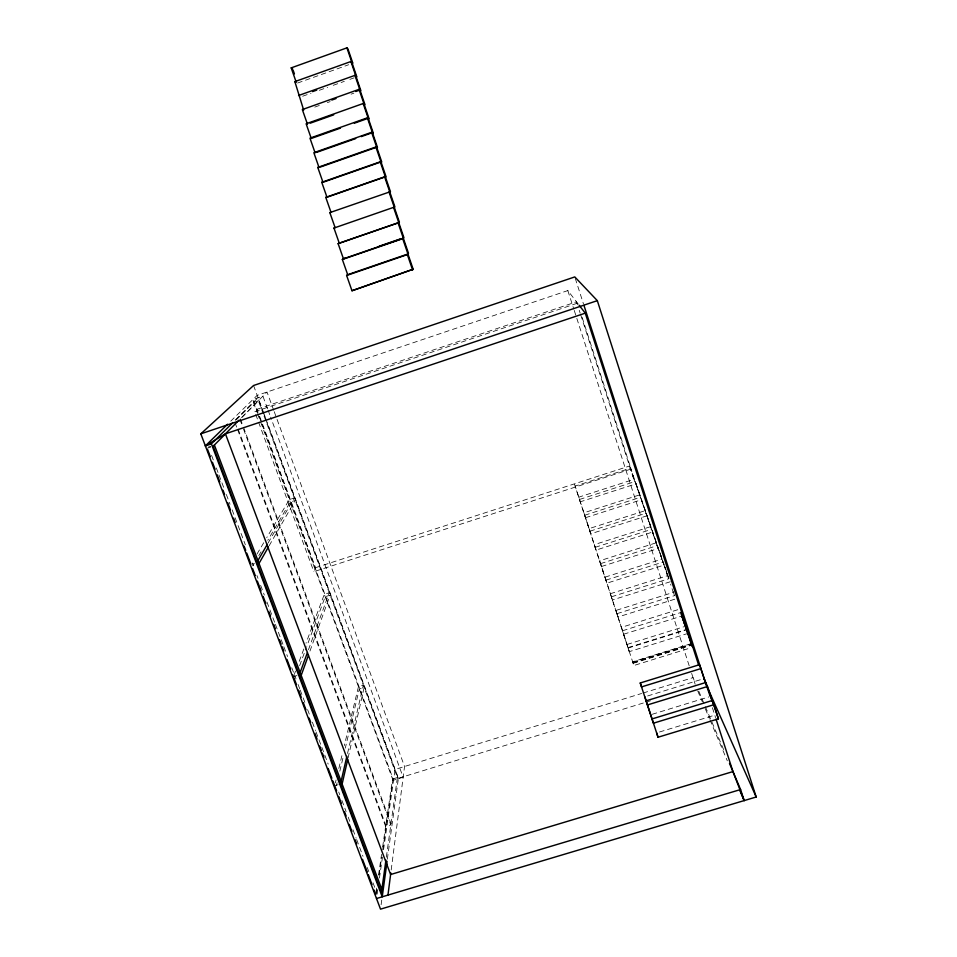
<?xml version="1.0" encoding="UTF-8"?>
<svg xmlns="http://www.w3.org/2000/svg" width="957" height="957" viewBox="0 0 957 957"><rect width="100%" height="100%" fill="white"/><g stroke="black" fill="none" stroke-linecap="round" stroke-linejoin="round"><path stroke-width="0.72" stroke-dasharray="4.79 3.59" d="M391.198 869.961L404.548 766.485L276.8 418.688M381.113 904.736L381.915 898.85M387.346 859.147L398.399 778.268L267.015 421.965M386.341 857.185L397.382 777.539L263.582 414.788M376.292 894.125L376.938 889.699M379.092 874.925L381.664 857.185M382.74 849.804L393.052 778.866M377.13 894.125L377.776 889.651M379.462 877.988L382.477 857.101M383.542 849.708L395.121 769.392L641.621 693.478M375.934 892.821L376.807 886.912M378.529 875.093L381.556 854.398M382.633 847.005L392.573 779.022L260.137 420.661M348.073 757.944L364.162 687.473L359.306 689.004L345.298 748.111M347.535 753.446L363.301 685.152L358.444 686.683L344.329 745.551M336.409 785.601L337.091 782.718M339.831 771.186L343.587 755.324M335.381 782.874L336.074 780.003M338.826 768.519L342.606 752.728M309.96 651.059L330.093 595.134L325.201 596.713L306.79 646.37M308.441 649.767L329.22 592.754L324.315 594.333L306.013 643.164M299.637 665.677L306.288 647.745M294.505 673.86L295.557 671.072M299.218 661.311L303.919 648.75M582.119 317.329L631.082 469.038L313.872 571.676L315.559 567.68L258.581 413.472M269.144 545.765L295.175 500.439L290.222 502.066L267.769 540.334M268.104 542.99L294.266 497.987L289.313 499.626L266.752 537.619M252.815 565.85L254.311 563.29M258.797 555.634L261.046 551.818M256.978 554.079L263.749 542.679M577.43 304.649L576.509 301.826L257.026 409.261L254.694 411.689L577.538 303.154M241.571 417.695L258.414 400.78L263.055 413.388M242.061 417.096L267.015 392.035L273.714 410.266M236.068 419.979L253.904 402.299M235.709 419.812L257.911 397.849L262.565 410.445M235.53 420.159L253.402 402.466L258.414 400.78M230.733 421.164L257.206 395.349L567.824 290.581L578.291 304.123M297.603 83.032L348.695 64.729M302.663 96.226L311.001 93.26M319.327 90.281L327.665 87.302M333.215 85.317L344.329 81.357M349.879 79.371L354.054 77.876M314.769 107.1L320.356 105.103M327.342 102.614L330.129 101.621M351.087 94.157L353.887 93.164M208.399 447.015L210.791 446.213M207.143 448.271L210.743 447.063M250.961 564.211L253.342 563.446M315.559 567.68L629.515 466.023L631.082 469.038M688.274 633.307L629.299 651.645L575.085 486.096L630.603 468.129L662.591 561.113M636.082 483.823L633.833 479.385L578.806 497.15L580.241 501.827L636.082 483.823L662.603 560.694M579.511 499.47L634.946 481.586M639.276 494.996L583.926 512.796L606.87 583.172L664.421 564.965M584.679 515.249L640.448 497.329M585.445 517.737L641.621 499.686M647.231 515.727L590.72 533.815L589.105 528.623L644.791 510.787M589.907 531.207L645.999 513.239M650.353 526.745L594.345 544.629L596.044 550.084L652.889 531.96M595.182 547.332L651.609 529.329M655.988 542.882L599.644 560.802L629.299 651.645M600.529 563.649L657.292 545.61M601.427 566.532L658.619 548.373M605.003 577.155L661.682 559.211M293.464 676.659L296.981 675.546M605.925 580.145L663.034 562.07L663.955 564.008M611.391 596.821L668.847 578.71L664.864 566.341M670.283 581.76L612.384 599.991L610.422 593.699L667.436 575.707L663.034 562.07M616.918 613.7L674.721 595.553M674.793 599.19L617.959 617.014L615.901 610.434L673.261 592.407L670.618 584.189M677.747 609.729L621.44 627.349L623.593 634.228L633.881 665.498L689.961 648.104M622.505 630.771L680.666 612.576M623.593 634.228L682.209 615.925M627.038 644.468L683.693 626.811M628.019 647.602L686.492 629.395M628.163 648.033L686.683 629.802M691.133 643.642L632.709 661.777L633.881 665.498M632.804 662.088L691.277 643.941M632.972 662.531L689.913 644.862M633.079 662.914L691.54 644.779M633.211 663.297L691.672 645.162M334.699 785.745L338.168 784.68M643.044 693.035L693.024 677.64L695.344 683.107M647.65 695.954L702.594 679.051M392.573 779.022L397.382 777.539M398.399 778.268L644.731 702.57M646.166 702.139L650.437 700.823M652.124 714.305L708.826 696.935M659.505 731.997L713.707 715.477M663.727 564.08L658.392 548.445M667.914 576.712L668.847 578.71M698.813 691.253L724.928 752.692M697.737 690.942L702.378 701.9M705.285 708.754L709.34 718.348M709.915 719.724L727.32 760.839M211.569 455.4L213.686 460.987M216.318 467.973L218.423 473.559M218.962 474.959L224.237 488.919M226.342 494.506L230.039 504.291M232.144 509.878L245.339 544.796M252.193 562.955L253.246 565.743M256.943 575.528L257.995 578.315M260.639 585.301L264.323 595.075M266.967 602.061L274.874 623.019M275.413 624.407L280.688 638.379M281.214 639.778L283.32 645.365M283.846 646.753L287.543 656.538M291.765 667.711L293.871 673.297M294.397 674.697L295.988 678.884M298.094 684.47L299.673 688.657M300.199 690.057L305.474 704.029M307.592 709.616L310.224 716.602M312.341 722.188L315.499 730.562M316.025 731.961L321.301 745.934M321.839 747.321L328.167 764.093M338.718 792.025L339.771 794.812M341.888 800.399L346.099 811.572M348.216 817.17L349.795 821.357M352.966 829.731L356.124 838.117M356.65 839.516L362.99 856.276M367.201 867.449L368.792 871.636M373.015 882.809L375.12 888.395M238.126 429.095L385.827 825.185L390.994 823.606L243.521 427.277M235.003 422.599L237.085 428.186M237.611 429.585L385.635 826.465L390.815 824.886L243.018 427.767M240.398 418.879L243.006 425.877M239.896 419.381L242.504 426.367M257.026 409.261L258.067 412.072M253.402 402.466L257.026 412.264M257.541 413.663L259.61 419.262M255.722 414.465L313.872 571.676M274.228 411.677L276.286 417.276M267.553 408.771L262.912 396.162L252.911 399.524L393.566 780.182L403.16 777.24L270.652 417.168M268.068 410.17L270.137 415.769M253.569 385.504L263.917 413.556M264.431 414.955L266.501 420.566M263.079 411.845L398.363 778.711M664.182 565.049L630.388 468.2L634.73 481.658M668.584 577.633L664.672 566.448L668.62 578.782M589.105 528.623L574.403 483.859L575.085 486.096M673.154 591.486L674.494 595.625M657.064 545.681L635.855 483.895M579.248 310.319L580.169 313.142M580.624 314.566L633.833 479.385M567.824 290.581L573.781 309.015M574.248 310.439L689.363 666.299M691.648 673.393L695.153 684.207M575.241 278.343L583.483 303.943M712.379 707.713L715.585 717.642"/><path stroke-width="1.44" d="M387.956 895.094L390.815 872.928M387.071 861.384L382.226 896.817L211.389 443.869L232.539 422.946M385.934 860.14L381.436 892.594L213.148 446.261L225.78 433.569M341.517 786.702L347.75 759.38M340.489 783.962L346.853 756.353M300.39 677.616L308.441 655.258M299.326 674.805L307.424 652.554M257.995 565.192L268.403 547.057M256.895 562.285L267.362 544.282M407.933 253.988L347.69 274.695L346.625 275.472L351.985 290.749L413.161 269.252L402.694 238.676L403.926 237.707L393.542 207.37L394.906 206.903L384.606 176.818L325.775 197.381L331.026 212.358L329.842 212.621L335.117 227.658L333.969 228.053L339.257 243.15L338.132 243.676L343.455 258.821L403.316 238.185M346.625 275.472L407.347 254.61L408.519 253.378L398.088 222.933L399.392 222.215L389.044 191.998L390.48 191.783L380.228 161.805L321.755 182.309L326.983 197.226L385.36 176.818M238.939 420.231L225.433 433.808L205.372 445.89L227.563 424.25M200.814 433.832L253.569 385.504L574.786 276.92L597.324 300.654L756.186 797.002L380.515 909.15L200.814 433.832L597.324 300.654M351.985 290.749L413.161 269.252M347.69 274.695L342.355 259.479L344.532 258.187M294.864 81.62L296.251 82.326L291.203 67.875L346.913 47.85L347.905 48.807L352.834 63.246L350.908 61.523L294.864 81.62L303.668 110.079M298.572 95.509L354.951 75.364L356.829 76.883L346.913 47.85M312.532 91.621L316.731 90.125M350.908 61.523L360.861 90.676L359.042 89.36L302.328 109.565L307.448 124.183M331.816 100.054L336.039 98.547M355.741 91.525L359.964 90.03M354.951 75.364L364.952 104.636L363.182 103.512L306.12 123.776L311.264 138.454L340.441 128.13M310.2 123.202L333.682 114.864M359.042 89.36L369.079 118.74L367.368 117.831L309.96 138.155L315.116 152.893M354.341 123.214L366.842 118.788M363.182 103.512L373.266 133.011L371.603 132.317L313.848 152.701L319.028 167.499L317.772 167.427L322.976 182.273L381.006 161.936M316.516 152.402L355.669 138.586M361.256 136.612L372.44 132.664M317.772 167.427L375.886 146.983L377.489 147.45L367.368 117.831M320.439 167.008L376.699 147.211M329.842 212.621L389.774 191.89M333.969 228.053L394.224 207.143M339.257 243.15L398.746 222.562M338.132 243.676L398.088 222.933M379.068 246.272L401.162 238.652M342.355 259.479L402.694 238.676M698.658 665.127L585.265 313.154L225.433 433.808L390.612 874.531L732.954 771.581L744.151 800.59L740.586 789.537L729.485 763.411M205.372 445.89L211.389 443.869M701.23 668.488L641.501 686.911L640.257 682.975L699.507 664.684L710.238 696.505M646.107 700.859L705.74 682.52M647.411 704.95L707.51 686.492L718.432 718.839L658.033 737.237L644.839 696.816M652.04 718.934L712.044 700.572M718.432 718.839L713.874 704.711L653.392 723.205L640.257 682.975M376.496 898.527L740.586 789.537M325.775 197.381L326.983 197.226M321.755 182.309L322.976 182.273M384.606 176.818L386.102 176.83L375.886 146.983M380.228 161.805L381.771 162.056L371.603 132.317M291.203 67.875L292.603 68.689M579.164 305.247L585.265 313.154M680.666 612.576L686.229 628.414M686.444 629.885L688.035 633.378L681.97 615.997L686.002 628.498M691.684 644.839L692.76 647.231L686.683 629.802L691.217 644.037M691.337 644.432L691.54 644.779M703.993 678.609L707.51 686.492M705.799 683.812L756.186 797.002M710.848 697.856L713.874 704.711M740.084 790.996L744.151 800.59M214.38 445.017L381.867 889.484M207.669 449.67L210.313 456.656M212.43 462.255L215.074 469.241M217.191 474.828L219.823 481.826M222.993 490.211L224.584 494.41M227.754 502.796L230.398 509.794M233.568 518.18L235.147 522.378M244.131 546.148L245.722 550.335M246.774 553.134L250.483 562.919M252.588 568.518L255.232 575.504M257.349 581.102L261.046 590.888M263.163 596.474L265.807 603.472M268.977 611.858L270.556 616.057M273.726 624.442L275.317 628.641M279.54 639.826L281.131 644.013M282.183 646.812L283.774 651.011M286.944 659.397L290.641 669.182M292.758 674.781L296.455 684.566M298.572 690.164L301.204 697.151M303.321 702.749L305.965 709.735M309.135 718.121L310.726 722.32M314.949 733.505L317.066 739.103M319.71 746.089L321.289 750.288M322.342 753.075L323.933 757.274M328.155 768.459L331.864 778.244M332.916 781.044L336.613 790.829M338.73 796.427L341.374 803.413M344.544 811.811L346.123 815.998M349.293 824.396L351.937 831.382M355.107 839.768L356.698 843.966M362.512 859.35L367.261 871.935M368.325 874.722L372.022 884.519M374.139 890.106L375.718 894.305M293.057 69.993L294.421 73.904M407.347 254.61L412.623 269.994M583.949 305.367L705.345 682.389M716.039 719.066L732.954 771.581M656.646 732.871L658.033 737.237"/></g></svg>
